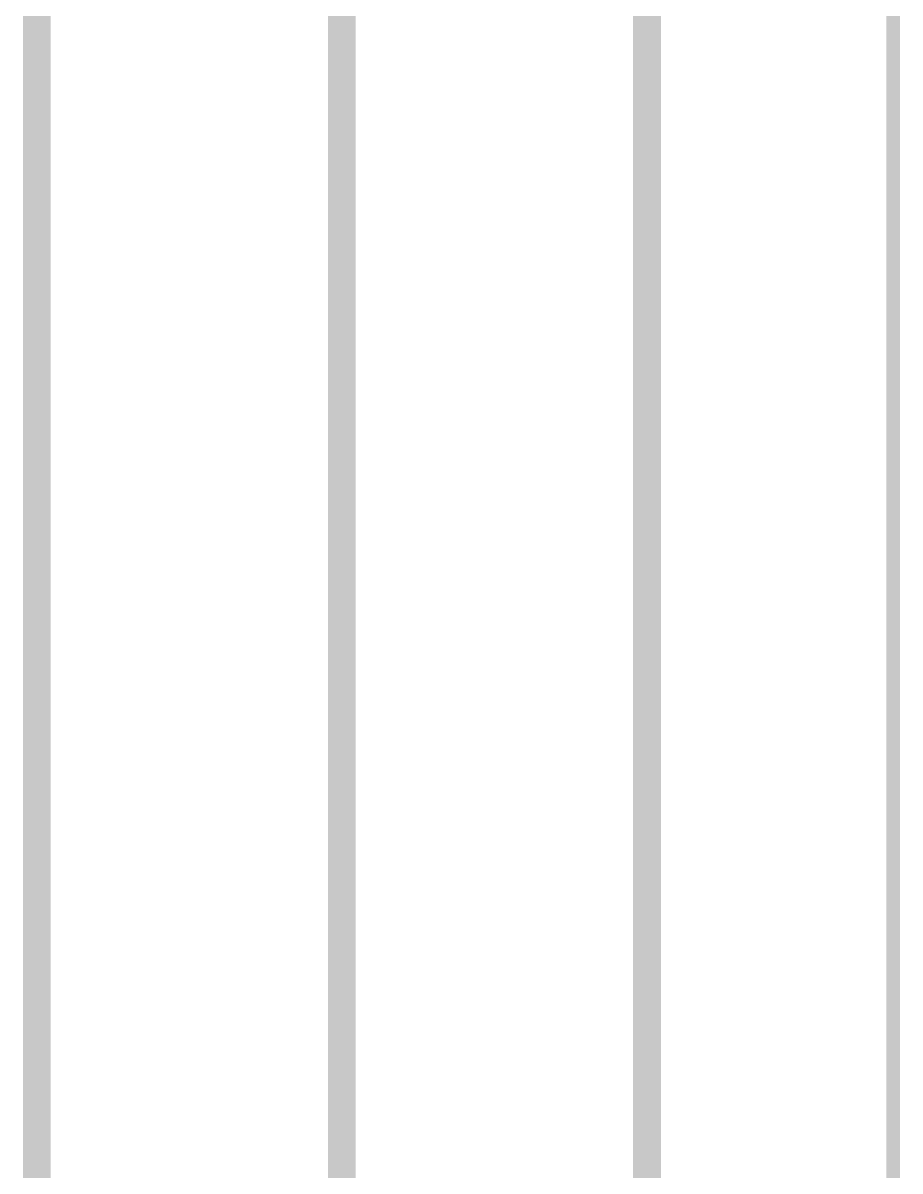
# Model space of a CAD drawing. Header units: millimetres. Extents: x 3.36 to 9.53, y 8.95 to 11.93.
# Drawn here: x 3.3815 to 3.6978, y 9.4696 to 9.8834 of the extents above; entities that cross this region are included whole.
import ezdxf

# ---------------------------------------------------------------- set-up
doc = ezdxf.new("R2010")
doc.units = ezdxf.units.MM
doc.header["$MEASUREMENT"] = 0
for name, color, linetype in [('KEEPOUTLAYER', 6, 'CONTINUOUS'), ('MECHANICAL1', 6, 'CONTINUOUS'), ('MECHANICAL13', 56, 'CONTINUOUS')]:
    doc.layers.add(name, color=color, linetype=linetype)

msp = doc.modelspace()

# ---------------------------------------------------------------- linework, layer by layer
at = {"layer": 'KEEPOUTLAYER', "const_width": 0.005}
msp.add_lwpolyline([(3.69529, 9.13577), (3.69529, 11.54108)], dxfattribs=at)
at = {"layer": 'MECHANICAL1', "const_width": 0.005}
msp.add_lwpolyline([(3.69529, 9.13577), (3.69529, 11.54108)], dxfattribs=at)
at = {"layer": 'MECHANICAL13', "const_width": 0.01}
for points in [[(3.38655, 9.06077), (3.38655, 10.17334)], [(3.49655, 9.21777), (3.49655, 10.17281)], [(3.60655, 9.25762), (3.60655, 10.17334)]]:
    msp.add_lwpolyline(points, dxfattribs=at)

doc.saveas('drawing.dxf')
